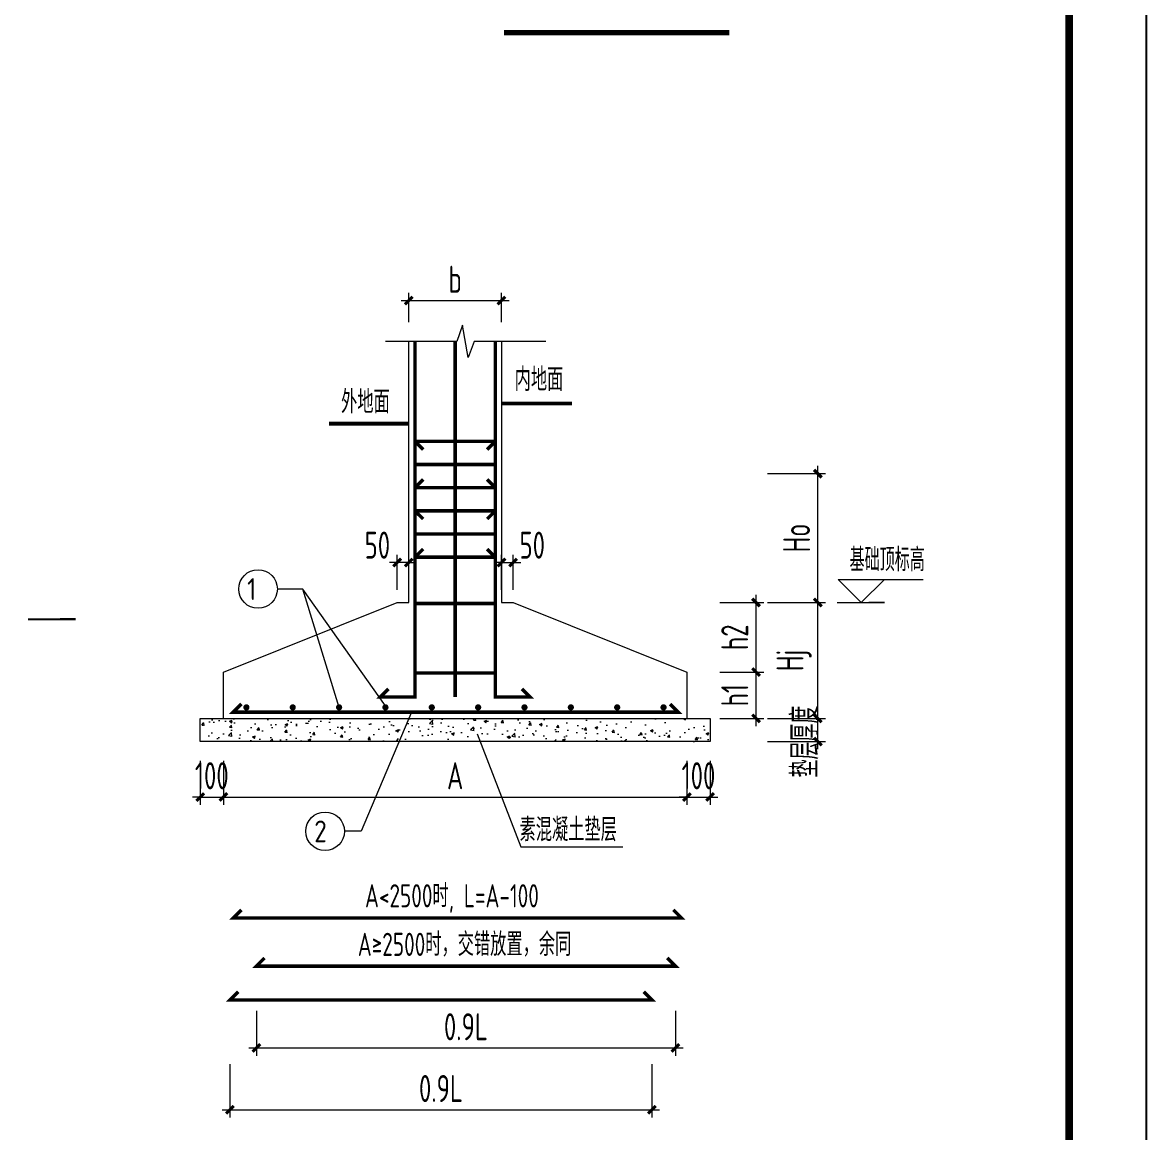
# Model space of a CAD drawing. Extents: x 5874492 to 7194610, y -939842 to -279257.
# Drawn here: x 6170968 to 6185519, y -579336 to -564962 of the extents above; entities that cross this region are included whole.
import ezdxf
from ezdxf.enums import TextEntityAlignment as Align

# ---------------------------------------------------------------- set-up
doc = ezdxf.new("R2010")
doc.units = 0
doc.header["$LTSCALE"] = 1000
doc.layers.add('$AUDIT_BAD_LAYER2', color=7, linetype='Continuous')
doc.layers.add('Y-云图图框', color=7, linetype='Continuous')
for name, color, linetype, lineweight in [('S-墙柱-WALL', 6, 'Continuous', 20), ('S-大样-HATCH', 251, 'Continuous', 20), ('S-大样-REIN', 1, 'Continuous', 20), ('S-大样-标高', 3, 'Continuous', 20), ('S-板-DIM', 3, 'Continuous', 20), ('S-轴网-标注', 3, 'Continuous', 20), ('S-通用-TEXT', 7, 'Continuous', 20), ('S-通用-THIN', 7, 'Continuous', 20)]:
    doc.layers.add(name, color=color, linetype=linetype, lineweight=lineweight)
doc.styles.add('_YT_Name', font='', dxfattribs={"width": 0.8})
doc.styles.add('_YT_Sign_Text', font='ros.shx', dxfattribs={"width": 0.8, "bigfont": 'hztxt.shx'})
doc.styles.get("Standard").update_dxf_attribs({"font": 'gbenor.shx', "bigfont": 'gbcbig.shx'})
doc.styles.add('TSSD_Dimension', font='tssdeng.shx', dxfattribs={"width": 0.7, "bigfont": 'tssdchn.shx'})
doc.styles.add('TSSD_Rein', font='tssdeng.shx', dxfattribs={"width": 0.7, "bigfont": 'hztxt.shx'})
doc.styles.get('_YT_Name').set_extended_font_data('SimHei')
doc.dimstyles.new('TSSD_20_100', dxfattribs={"dimtxt": 250, "dimasz": 100, "dimexe": 100, "dimexo": 250, "dimgap": 100, "dimtad": 1, "dimdec": 0, "dimlfac": 0.2, "dimzin": 0, "dimdsep": 46, "dimtxsty": 'TSSD_Dimension', "dimblk": 'ARCHTICK', "dimcen": 0, "dimdle": 100, "dimclrt": 7, "dimadec": 0, "dimazin": 0, "dimtfac": 1, "dimtdec": 0, "dimtix": 1, "dimtmove": 2, "dimatfit": 3, "dimfxl": 0, "dimtolj": 1, "dimtzin": 0, "dimarcsym": 0})

# ---------------------------------------------------------------- blocks, each defined once
blk = doc.blocks.new('_ArchTick')
at = {"color": 0, "linetype": 'ByBlock', "const_width": 0.4}
blk.add_lwpolyline([(-0.5, -0.5), (0.5, 0.5)], dxfattribs=at)
blk = doc.blocks.new('*D454')
at = {"layer": '$AUDIT_BAD_LAYER2', "color": 0, "lineweight": -2, "transparency": 16777216}
for p, q in [((-291864, 3082367), (-291297, 3082367)), ((-291397, 3081367), (-291397, 3082467)), ((-291864, 3081467), (-291297, 3081467))]:
    blk.add_line(p, q, dxfattribs=at)
at = {"layer": 'Defpoints', "color": 0, "transparency": 16777216}
for p in [(-292114, 3082367), (-291397, 3082367), (-292114, 3081467)]:
    blk.add_point(p, dxfattribs=at)
at = {"layer": '$AUDIT_BAD_LAYER2', "color": 0, "lineweight": -2, "transparency": 16777216, "xscale": 100, "yscale": 100, "zscale": 100}
for p, rotation in [((-291397, 3082367), 90), ((-291397, 3081467), 270)]:
    blk.add_blockref('_ArchTick', p, dxfattribs=dict(at, rotation=rotation))
at = {"layer": '$AUDIT_BAD_LAYER2', "color": 7, "transparency": 16777216, "insert": (-291672, 3081917), "char_height": 350, "attachment_point": 5, "rotation": 90, "style": 'TSSD_Dimension'}
blk.add_mtext('\\A1;h2', dxfattribs=at)
blk = doc.blocks.new('*D455')
at = {"layer": '$AUDIT_BAD_LAYER2', "color": 0, "lineweight": -2, "transparency": 16777216}
for p, q in [((-290597, 3080467), (-290597, 3080967)), ((-291247, 3080867), (-290497, 3080867)), ((-291247, 3080567), (-290497, 3080567))]:
    blk.add_line(p, q, dxfattribs=at)
at = {"layer": 'Defpoints', "color": 0, "transparency": 16777216}
for p in [(-291497, 3080867), (-290597, 3080867), (-291497, 3080567)]:
    blk.add_point(p, dxfattribs=at)
at = {"layer": '$AUDIT_BAD_LAYER2', "color": 0, "lineweight": -2, "transparency": 16777216, "xscale": 100, "yscale": 100, "zscale": 100}
for p, rotation in [((-290597, 3080867), 90), ((-290597, 3080567), 270)]:
    blk.add_blockref('_ArchTick', p, dxfattribs=dict(at, rotation=rotation))
at = {"layer": '$AUDIT_BAD_LAYER2', "color": 7, "transparency": 16777216, "insert": (-290762, 3080567), "char_height": 350, "attachment_point": 5, "rotation": 90, "style": 'TSSD_Dimension'}
blk.add_mtext('\\A1;垫层厚度', dxfattribs=at)
blk = doc.blocks.new('*D456')
at = {"layer": '$AUDIT_BAD_LAYER2', "color": 0, "lineweight": -2, "transparency": 16777216}
for p, q in [((-291247, 3082367), (-290497, 3082367)), ((-290597, 3080767), (-290597, 3082467)), ((-291247, 3080867), (-290497, 3080867))]:
    blk.add_line(p, q, dxfattribs=at)
at = {"layer": 'Defpoints', "color": 0, "transparency": 16777216}
for p in [(-291497, 3082367), (-290597, 3082367), (-291497, 3080867)]:
    blk.add_point(p, dxfattribs=at)
at = {"layer": '$AUDIT_BAD_LAYER2', "color": 0, "lineweight": -2, "transparency": 16777216, "xscale": 100, "yscale": 100, "zscale": 100}
for p, rotation in [((-290597, 3082367), 90), ((-290597, 3080867), 270)]:
    blk.add_blockref('_ArchTick', p, dxfattribs=dict(at, rotation=rotation))
at = {"layer": '$AUDIT_BAD_LAYER2', "color": 7, "transparency": 16777216, "insert": (-290905, 3081617), "char_height": 350, "attachment_point": 5, "rotation": 90, "style": 'TSSD_Dimension'}
blk.add_mtext('\\A1;Hj', dxfattribs=at)
blk = doc.blocks.new('*D457')
at = {"layer": '$AUDIT_BAD_LAYER2', "color": 0, "lineweight": -2, "transparency": 16777216}
for p, q in [((-290597, 3082267), (-290597, 3084136)), ((-291247, 3084036), (-290497, 3084036)), ((-291247, 3082367), (-290497, 3082367))]:
    blk.add_line(p, q, dxfattribs=at)
at = {"layer": 'Defpoints', "color": 0, "transparency": 16777216}
for p in [(-291497, 3084036), (-290597, 3084036), (-291497, 3082367)]:
    blk.add_point(p, dxfattribs=at)
at = {"layer": '$AUDIT_BAD_LAYER2', "color": 0, "lineweight": -2, "transparency": 16777216, "xscale": 100, "yscale": 100, "zscale": 100}
for p, rotation in [((-290597, 3084036), 90), ((-290597, 3082367), 270)]:
    blk.add_blockref('_ArchTick', p, dxfattribs=dict(at, rotation=rotation))
at = {"layer": '$AUDIT_BAD_LAYER2', "color": 7, "transparency": 16777216, "insert": (-290872, 3083202), "char_height": 350, "attachment_point": 5, "rotation": 90, "style": 'TSSD_Dimension'}
blk.add_mtext('\\A1;Ho', dxfattribs=at)
blk = doc.blocks.new('*D458')
at = {"layer": '$AUDIT_BAD_LAYER2', "color": 0, "lineweight": -2, "transparency": 16777216}
for p, q in [((-291864, 3081467), (-291297, 3081467)), ((-291397, 3080767), (-291397, 3081567)), ((-291864, 3080867), (-291297, 3080867))]:
    blk.add_line(p, q, dxfattribs=at)
at = {"layer": 'Defpoints', "color": 0, "transparency": 16777216}
for p in [(-292114, 3081467), (-291397, 3081467), (-292114, 3080867)]:
    blk.add_point(p, dxfattribs=at)
at = {"layer": '$AUDIT_BAD_LAYER2', "color": 0, "lineweight": -2, "transparency": 16777216, "xscale": 100, "yscale": 100, "zscale": 100}
for p, rotation in [((-291397, 3081467), 90), ((-291397, 3080867), 270)]:
    blk.add_blockref('_ArchTick', p, dxfattribs=dict(at, rotation=rotation))
at = {"layer": '$AUDIT_BAD_LAYER2', "color": 7, "transparency": 16777216, "insert": (-291672, 3081167), "char_height": 350, "attachment_point": 5, "rotation": 90, "style": 'TSSD_Dimension'}
blk.add_mtext('\\A1;h1', dxfattribs=at)
blk = doc.blocks.new('*D459')
at = {"layer": '$AUDIT_BAD_LAYER2', "color": 0, "lineweight": -2, "transparency": 16777216}
for p, q in [((-298592, 3080317), (-298592, 3079749)), ((-298292, 3080317), (-298292, 3079749)), ((-298592, 3079849), (-298692, 3079849)), ((-298592, 3079849), (-298292, 3079849)), ((-298292, 3079849), (-298192, 3079849))]:
    blk.add_line(p, q, dxfattribs=at)
at = {"layer": 'Defpoints', "color": 0, "transparency": 16777216}
for p in [(-298592, 3080567), (-298292, 3080567), (-298292, 3079849)]:
    blk.add_point(p, dxfattribs=at)
at = {"layer": '$AUDIT_BAD_LAYER2', "color": 0, "lineweight": -2, "transparency": 16777216, "xscale": 100, "yscale": 100, "zscale": 100}
blk.add_blockref('_ArchTick', (-298592, 3079849), dxfattribs=at)
at = {"layer": '$AUDIT_BAD_LAYER2', "color": 0, "lineweight": -2, "transparency": 16777216, "xscale": 100, "yscale": 100, "zscale": 100, "rotation": 180}
blk.add_blockref('_ArchTick', (-298292, 3079849), dxfattribs=at)
at = {"layer": '$AUDIT_BAD_LAYER2', "color": 7, "transparency": 16777216, "insert": (-298442, 3080124), "char_height": 350, "attachment_point": 5, "style": 'TSSD_Dimension'}
blk.add_mtext('\\A1;100', dxfattribs=at)
blk = doc.blocks.new('*D460')
at = {"layer": '$AUDIT_BAD_LAYER2', "color": 0, "lineweight": -2, "transparency": 16777216}
for p, q in [((-298292, 3080317), (-298292, 3079749)), ((-292292, 3080317), (-292292, 3079749)), ((-298392, 3079849), (-292192, 3079849))]:
    blk.add_line(p, q, dxfattribs=at)
at = {"layer": 'Defpoints', "color": 0, "transparency": 16777216}
for p in [(-298292, 3080567), (-292292, 3080567), (-292292, 3079849)]:
    blk.add_point(p, dxfattribs=at)
at = {"layer": '$AUDIT_BAD_LAYER2', "color": 0, "lineweight": -2, "transparency": 16777216, "xscale": 100, "yscale": 100, "zscale": 100, "rotation": 180}
blk.add_blockref('_ArchTick', (-298292, 3079849), dxfattribs=at)
at = {"layer": '$AUDIT_BAD_LAYER2', "color": 0, "lineweight": -2, "transparency": 16777216, "xscale": 100, "yscale": 100, "zscale": 100}
blk.add_blockref('_ArchTick', (-292292, 3079849), dxfattribs=at)
at = {"layer": '$AUDIT_BAD_LAYER2', "color": 7, "transparency": 16777216, "insert": (-295292, 3080124), "char_height": 350, "attachment_point": 5, "style": 'TSSD_Dimension'}
blk.add_mtext('\\A1;A', dxfattribs=at)
blk = doc.blocks.new('*D461')
at = {"layer": '$AUDIT_BAD_LAYER2', "color": 0, "lineweight": -2, "transparency": 16777216}
for p, q in [((-292292, 3080317), (-292292, 3079749)), ((-291992, 3080317), (-291992, 3079749)), ((-292292, 3079849), (-292392, 3079849)), ((-292292, 3079849), (-291992, 3079849)), ((-291992, 3079849), (-291892, 3079849))]:
    blk.add_line(p, q, dxfattribs=at)
at = {"layer": 'Defpoints', "color": 0, "transparency": 16777216}
for p in [(-292292, 3080567), (-291992, 3080567), (-291992, 3079849)]:
    blk.add_point(p, dxfattribs=at)
at = {"layer": '$AUDIT_BAD_LAYER2', "color": 0, "lineweight": -2, "transparency": 16777216, "xscale": 100, "yscale": 100, "zscale": 100}
blk.add_blockref('_ArchTick', (-292292, 3079849), dxfattribs=at)
at = {"layer": '$AUDIT_BAD_LAYER2', "color": 0, "lineweight": -2, "transparency": 16777216, "xscale": 100, "yscale": 100, "zscale": 100, "rotation": 180}
blk.add_blockref('_ArchTick', (-291992, 3079849), dxfattribs=at)
at = {"layer": '$AUDIT_BAD_LAYER2', "color": 7, "transparency": 16777216, "insert": (-292142, 3080124), "char_height": 350, "attachment_point": 5, "style": 'TSSD_Dimension'}
blk.add_mtext('\\A1;100', dxfattribs=at)
blk = doc.blocks.new('*D462')
at = {"layer": '$AUDIT_BAD_LAYER2', "color": 0, "lineweight": -2, "transparency": 16777216}
for p, q in [((-294692, 3082531), (-294692, 3082985)), ((-294542, 3082531), (-294542, 3082985)), ((-294692, 3082885), (-294792, 3082885)), ((-294692, 3082885), (-294542, 3082885)), ((-294542, 3082885), (-294442, 3082885))]:
    blk.add_line(p, q, dxfattribs=at)
at = {"layer": 'Defpoints', "color": 0, "transparency": 16777216}
for p in [(-294542, 3082885), (-294692, 3082281), (-294542, 3082281)]:
    blk.add_point(p, dxfattribs=at)
at = {"layer": '$AUDIT_BAD_LAYER2', "color": 0, "lineweight": -2, "transparency": 16777216, "xscale": 100, "yscale": 100, "zscale": 100}
blk.add_blockref('_ArchTick', (-294692, 3082885), dxfattribs=at)
at = {"layer": '$AUDIT_BAD_LAYER2', "color": 0, "lineweight": -2, "transparency": 16777216, "xscale": 100, "yscale": 100, "zscale": 100, "rotation": 180}
blk.add_blockref('_ArchTick', (-294542, 3082885), dxfattribs=at)
at = {"layer": '$AUDIT_BAD_LAYER2', "color": 7, "transparency": 16777216, "insert": (-294294, 3083110), "char_height": 350, "attachment_point": 5, "style": 'TSSD_Dimension'}
blk.add_mtext('\\A1;50', dxfattribs=at)
blk = doc.blocks.new('*D463')
at = {"layer": '$AUDIT_BAD_LAYER2', "color": 0, "lineweight": -2, "transparency": 16777216}
for p, q in [((-296042, 3082531), (-296042, 3082985)), ((-295892, 3082531), (-295892, 3082985)), ((-296042, 3082885), (-296142, 3082885)), ((-295892, 3082885), (-296042, 3082885)), ((-295892, 3082885), (-295792, 3082885))]:
    blk.add_line(p, q, dxfattribs=at)
at = {"layer": 'Defpoints', "color": 0, "transparency": 16777216}
for p in [(-296042, 3082885), (-296042, 3082281), (-295892, 3082281)]:
    blk.add_point(p, dxfattribs=at)
at = {"layer": '$AUDIT_BAD_LAYER2', "color": 0, "lineweight": -2, "transparency": 16777216, "xscale": 100, "yscale": 100, "zscale": 100}
blk.add_blockref('_ArchTick', (-296042, 3082885), dxfattribs=at)
at = {"layer": '$AUDIT_BAD_LAYER2', "color": 0, "lineweight": -2, "transparency": 16777216, "xscale": 100, "yscale": 100, "zscale": 100, "rotation": 180}
blk.add_blockref('_ArchTick', (-295892, 3082885), dxfattribs=at)
at = {"layer": '$AUDIT_BAD_LAYER2', "color": 7, "transparency": 16777216, "insert": (-296299, 3083110), "char_height": 350, "attachment_point": 5, "style": 'TSSD_Dimension'}
blk.add_mtext('\\A1;50', dxfattribs=at)
blk = doc.blocks.new('*D464')
at = {"layer": '$AUDIT_BAD_LAYER2', "color": 0, "lineweight": -2, "transparency": 16777216}
for p, q in [((-295992, 3086277), (-294592, 3086277)), ((-295892, 3085999), (-295892, 3086377)), ((-294692, 3085999), (-294692, 3086377))]:
    blk.add_line(p, q, dxfattribs=at)
at = {"layer": 'Defpoints', "color": 0, "transparency": 16777216}
for p in [(-294692, 3086277), (-295892, 3085749), (-294692, 3085749)]:
    blk.add_point(p, dxfattribs=at)
at = {"layer": '$AUDIT_BAD_LAYER2', "color": 0, "lineweight": -2, "transparency": 16777216, "xscale": 100, "yscale": 100, "zscale": 100, "rotation": 180}
blk.add_blockref('_ArchTick', (-295892, 3086277), dxfattribs=at)
at = {"layer": '$AUDIT_BAD_LAYER2', "color": 0, "lineweight": -2, "transparency": 16777216, "xscale": 100, "yscale": 100, "zscale": 100}
blk.add_blockref('_ArchTick', (-294692, 3086277), dxfattribs=at)
at = {"layer": '$AUDIT_BAD_LAYER2', "color": 7, "transparency": 16777216, "insert": (-295292, 3086552), "char_height": 350, "attachment_point": 5, "style": 'TSSD_Dimension'}
blk.add_mtext('\\A1;b', dxfattribs=at)
blk = doc.blocks.new('*D465')
at = {"layer": '$AUDIT_BAD_LAYER2', "color": 0, "lineweight": -2, "transparency": 16777216}
for p, q in [((-297865, 3077082), (-297865, 3076499)), ((-292441, 3077082), (-292441, 3076499)), ((-297965, 3076599), (-292341, 3076599))]:
    blk.add_line(p, q, dxfattribs=at)
at = {"layer": 'Defpoints', "color": 0, "transparency": 16777216}
for p in [(-297865, 3077332), (-292441, 3077332), (-292441, 3076599)]:
    blk.add_point(p, dxfattribs=at)
at = {"layer": '$AUDIT_BAD_LAYER2', "color": 0, "lineweight": -2, "transparency": 16777216, "xscale": 100, "yscale": 100, "zscale": 100, "rotation": 180}
blk.add_blockref('_ArchTick', (-297865, 3076599), dxfattribs=at)
at = {"layer": '$AUDIT_BAD_LAYER2', "color": 0, "lineweight": -2, "transparency": 16777216, "xscale": 100, "yscale": 100, "zscale": 100}
blk.add_blockref('_ArchTick', (-292441, 3076599), dxfattribs=at)
at = {"layer": '$AUDIT_BAD_LAYER2', "color": 7, "transparency": 16777216, "insert": (-295153, 3076874), "char_height": 350, "attachment_point": 5, "style": 'TSSD_Dimension'}
blk.add_mtext('\\A1;0.9L', dxfattribs=at)
blk = doc.blocks.new('*D466')
at = {"layer": '$AUDIT_BAD_LAYER2', "color": 0, "lineweight": -2, "transparency": 16777216}
for p, q in [((-298207, 3076390), (-298207, 3075699)), ((-292745, 3076390), (-292745, 3075699)), ((-298307, 3075799), (-292645, 3075799))]:
    blk.add_line(p, q, dxfattribs=at)
at = {"layer": 'Defpoints', "color": 0, "transparency": 16777216}
for p in [(-298207, 3076640), (-292745, 3076640), (-292745, 3075799)]:
    blk.add_point(p, dxfattribs=at)
at = {"layer": '$AUDIT_BAD_LAYER2', "color": 0, "lineweight": -2, "transparency": 16777216, "xscale": 100, "yscale": 100, "zscale": 100, "rotation": 180}
blk.add_blockref('_ArchTick', (-298207, 3075799), dxfattribs=at)
at = {"layer": '$AUDIT_BAD_LAYER2', "color": 0, "lineweight": -2, "transparency": 16777216, "xscale": 100, "yscale": 100, "zscale": 100}
blk.add_blockref('_ArchTick', (-292745, 3075799), dxfattribs=at)
at = {"layer": '$AUDIT_BAD_LAYER2', "color": 7, "transparency": 16777216, "insert": (-295476, 3076074), "char_height": 350, "attachment_point": 5, "style": 'TSSD_Dimension'}
blk.add_mtext('\\A1;0.9L', dxfattribs=at)
blk = doc.blocks.new('sdgfjhgfjhgfj')
at = {"color": 3}
blk.add_line((212662.7, -135281.2), (212462.7, -135281.2), dxfattribs=at)
blk.add_lwpolyline([(212050.9, -135281.2), (212662.7, -135281.2)], dxfattribs=at)
blk = doc.blocks.new('ECMCTK_A1+0.25_横_单行图名--0')
at = {"color": 4}
blk.add_lwpolyline([(0, 0), (1051, 0), (1051, 594), (0, 594)], close=True, dxfattribs=at)
at = {"const_width": 1}
blk.add_lwpolyline([(25, 10), (1041, 10), (1041, 584), (25, 584)], close=True, dxfattribs=at)
at = {"color": 80, "flags": 3}
for tag, height, p in [('YTHQINS', 3, (34.31, 585.5)), ('ECMCKEY', 3, (292.07, 288.23)), ('YTTQINS', 5.62, (1058.03, 12.81)), ('YTBARCODE_T1', 3, (883.66, 5.7)), ('YTFRAME', 3, (804.81, 4.27))]:
    blk.add_attdef(tag, text='', height=height, dxfattribs=at).set_placement(p, align=Align.MIDDLE_CENTER)
for tag, height, style, width, p in [('证书编号', 4, '_YT_Sign_Text', 0.8, (918.87, 43.81)), ('审查批准号', 4, '_YT_Sign_Text', 0.8, (971.06, 43.81)), ('工程号', 4, '_YT_Sign_Text', 0.5, (1014.08, 44.12)), ('设计单位', 6, '_YT_Name', 0.8, (833.75, 38.6)), ('建设单位', 4, '_YT_Sign_Text', 0.8, (944.96, 36.11)), ('阶段', 4, '_YT_Sign_Text', 0.8, (1014.08, 35.81)), ('项目号', 4, '_YT_Sign_Text', 0.5, (1032.08, 33.72)), ('项目名称', 4, '_YT_Sign_Text', 0.8, (944.96, 28.11)), ('专业', 4, '_YT_Sign_Text', 0.8, (1014.08, 27.31)), ('图纸编号', 4, '_YT_Sign_Text', 0.5, (1013.93, 19.36)), ('图纸名称', 4.5, '_YT_Name', 0.8, (945.39, 15.06)), ('出图比例', 4.2, '_YT_Sign_Text', 0.8, (891.82, 11.78)), ('日期', 4, '_YT_Sign_Text', 0.5, (1013.88, 12.13)), ('版本号', 4, '_YT_Sign_Text', 0.8, (1032.08, 13))]:
    blk.add_attdef(tag, text='', height=height, dxfattribs=dict(style=style, width=width)).set_placement(p, align=Align.CENTER)
at = {"style": '_YT_Sign_Text', "width": 0.8, "flags": 3}
for tag, p, height in [('[审定人]', (800.95, 27.81), 4.1), ('{审定人}', (815.87, 26.45), 6.24), ('[校对人]', (852.23, 27.82), 4.1), ('{校对人}', (868.35, 26.53), 6.24), ('{审核人}', (816.98, 18.44), 6.24), ('{设计人}', (868.48, 18.54), 6.24), ('[审核人]', (801.01, 19.76), 4.1), ('[设计人]', (852.47, 20.21), 4.1), ('{项目负责人}', (818.28, 10.72), 6.24), ('[项目负责人]', (800.78, 12.01), 4.1), ('[专业负责人]', (852.74, 11.77), 4.1), ('{专业负责人}', (868.58, 10.36), 6.24)]:
    blk.add_attdef(tag, p, '', height=height, dxfattribs=at)
at = {"color": 80, "flags": 3}
for tag, p in [('YTQRCODE', (761.04, 11.91)), ('YTBZSIT', (25, 10)), ('EXT_TK_LEFT', (25, 10))]:
    blk.add_attdef(tag, p, '', height=3, dxfattribs=at)
blk = doc.blocks.new('20180823.15260004')
at = {"layer": 'S-大样-HATCH'}
h = blk.add_hatch(dxfattribs=at)
h.set_pattern_fill('AR-CONC', color=256, scale=50, style=0)
h.set_pattern_definition([(50, (-386567.3, 77191.27), (358.6301, -31.37607), [37.5, -412.5]), (355, (-386567.3, 77191.27), (-69.37567, 376.09607), [30, -330]), (100.4514, (-386537.4, 77188.66), (289.2547, 344.71977), [31.8701, -350.57106]), (46.1842, (-386567.3, 77291.27), (533.6205, -82.7595), [56.25, -618.75]), (96.6356, (-386522.8, 77284.4), (467.33135, 487.05894), [47.80514, -525.8565]), (351.1842, (-386567.3, 77291.3), (467.331, 487.0593), [45, -495]), (21, (-386517.3, 77266.27), (298.45353, -201.30945), [37.5, -412.5]), (326, (-386517.3, 77266.27), (121.65767, 362.57502), [30, -330]), (71.4514, (-386492.42, 77249.5), (420.1113, 161.26525), [31.8701, -350.57106]), (37.5, (-386567.3, 77191.27), (6.079928, 166.446927), [0, -326, 0, -335, 0, -331.25]), (7.5, (-386567.3, 77191.27), (131.53477, 197.205856), [0, -191, 0, -318.5, 0, -126.25]), (327.5, (-386678.8, 77191.27), (266.91122, -11.277436), [0, -125, 0, -390, 0, -517.5]), (317.5, (-386728.8, 77191.27), (291.59308, 50.05249), [0, -162.5, 0, -259, 0, -367.5])])
h.paths.add_polyline_path([(100, 5168.3), (100, 4868.3), (2672.6, 4868.3), (2799.2, 5168.3)])
h.paths.add_polyline_path([(2799.2, 5168.3), (2672.6, 4868.3), (6700, 4868.3), (6700, 5168.3)])
for centre in [(848.6, 6843.6), (1716.4, 3706)]:
    blk.add_circle(centre, 250)
at = {"layer": 'S-墙柱-WALL'}
for points in [[(400, 5168.3), (400, 5768.3), (2650, 6668.3), (2800, 6668.3), (2800, 10050.3)], [(4000, 10050.3), (4000, 6668.3), (4150, 6668.3), (6400, 5768.3), (6400, 5168.3)], [(100, 5168.3), (6700, 5168.3), (6700, 4868.3), (100, 4868.3), (100, 5168.3)]]:
    blk.add_lwpolyline(points, dxfattribs=at)
at = {"layer": 'S-大样-REIN'}
for points in [[(2880, 10050.3, 45, 45, 0), (2880, 5444.9, 45, 45, 0), (2430, 5444.9, 45, 45, 0), (2536.1, 5550.9, 0, 0, 0)], [(3920, 10050.3, 45, 45, 0), (3920, 5444.9, 45, 45, 0), (4370, 5444.9, 45, 45, 0), (4263.9, 5550.9, 0, 0, 0)], [(633.2, 2688.6, 45, 45, 0), (527.1, 2582.5, 45, 45, 0), (6331.2, 2582.5, 45, 45, 0), (6225.2, 2688.6, 0, 0, 0)], [(932.6, 2066.3, 45, 45, 0), (826.6, 1960.2, 45, 45, 0), (6251.2, 1960.2, 45, 45, 0), (6145.1, 2066.3, 0, 0, 0)], [(5841, 1628.6, 45, 45, 0), (5947, 1522.5, 45, 45, 0), (485.2, 1522.5, 45, 45, 0), (591.3, 1628.6, 0, 0, 0)]]:
    blk.add_lwpolyline(points, format="xyseb", dxfattribs=at)
at = {"layer": 'S-大样-REIN', "const_width": 45}
for points in [[(3400, 5444.9), (3400, 10050.3)], [(2880, 8658.7), (2880, 8755.3), (2986.1, 8649.3)], [(2880, 8755.3), (3920, 8755.3)], [(3920, 8658.7), (3920, 8755.3), (3813.9, 8649.3)], [(2880, 8455.3), (3920, 8455.3)], [(2880, 8252), (2880, 8155.3), (2986.1, 8261.4)], [(2880, 8155.3), (3920, 8155.3)], [(3920, 8252), (3920, 8155.3), (3813.9, 8261.4)], [(2880, 7758.7), (2880, 7855.3), (2986.1, 7749.3)], [(2880, 7855.3), (3920, 7855.3)], [(3920, 7758.7), (3920, 7855.3), (3813.9, 7749.3)], [(2880, 7555.3), (3920, 7555.3)], [(2880, 7352), (2880, 7255.3), (2986.1, 7361.4)], [(2880, 7255.3), (3920, 7255.3)], [(3920, 7352), (3920, 7255.3), (3813.9, 7361.4)], [(2880, 6655.3), (3920, 6655.3)], [(2880, 5755.3), (3920, 5755.3)], [(633.2, 5354.4), (527.1, 5248.3), (6288.8, 5248.3), (6182.7, 5354.4)]]:
    blk.add_lwpolyline(points, dxfattribs=at)
at = {"layer": 'S-大样-REIN', "const_width": 40}
for points in [[(677.5, 5310.8, 1), (717.5, 5310.8, 1)], [(1277.5, 5310.8, 1), (1317.5, 5310.8, 1)], [(1877.5, 5310.8, 1), (1917.5, 5310.8, 1)], [(2477.5, 5310.8, 1), (2517.5, 5310.8, 1)], [(3077.5, 5310.8, 1), (3117.5, 5310.8, 1)], [(3677.5, 5310.8, 1), (3717.5, 5310.8, 1)], [(4277.5, 5310.8, 1), (4317.5, 5310.8, 1)], [(4877.5, 5310.8, 1), (4917.5, 5310.8, 1)], [(5477.5, 5310.8, 1), (5517.5, 5310.8, 1)], [(6077.5, 5310.8, 1), (6117.5, 5310.8, 1)]]:
    blk.add_lwpolyline(points, format="xyb", close=True, dxfattribs=at)
at = {"layer": 'S-大样-标高', "color": 3}
blk.add_line((8957.1, 6668.3), (8757.1, 6668.3), dxfattribs=at)
for points in [[(8957.1, 6968.3), (8657.1, 6668.3), (8357.1, 6968.3), (9456.3, 6968.3)], [(8345.3, 6668.3), (8957.1, 6668.3)]]:
    blk.add_lwpolyline(points, dxfattribs=at)
at = {"layer": 'S-轴网-标注'}
blk.add_line((2497.5, 5330.8), (1426.6, 6843.6), dxfattribs=at)
for points in [[(1897.5, 5310.8), (1426.6, 6843.6), (1098.6, 6843.6)], [(2833, 5248.3), (2182.3, 3706), (1966.4, 3706)]]:
    blk.add_lwpolyline(points, dxfattribs=at)
at = {"layer": 'S-通用-TEXT', "const_width": 50}
for points in [[(4000, 9245), (4912.1, 9245)], [(2800, 8985.5), (1767.8, 8985.5)]]:
    blk.add_lwpolyline(points, dxfattribs=at)
at = {"layer": 'S-通用-TEXT'}
blk.add_lwpolyline([(3683, 4967.1), (4251.7, 3506.9), (5569.4, 3506.9)], dxfattribs=at)
at = {"layer": 'S-通用-THIN'}
blk.add_lwpolyline([(4572.4, 10050.3), (3646.8, 10050.3), (3570.3, 9840.3), (3496.3, 10260.3), (3421.8, 10050.3), (2496.1, 10050.3)], dxfattribs=at)
at = {"layer": 'S-大样-标高', "color": 0, "style": 'TSSD_Rein', "width": 0.65}
blk.add_text('基础顶标高', height=300, dxfattribs=at).set_placement((8505.3, 7073.3))
at = {"layer": 'S-通用-TEXT', "style": 'TSSD_Rein', "width": 0.7}
for s, p in [('内地面', (4800.4, 9408.3)), ('素混凝土垫层', (5493.5, 3576.9))]:
    blk.add_text(s, height=300, dxfattribs=at).set_placement(p, align=Align.RIGHT)
for s, p in [('外地面', (1923.3, 9116.6)), ('A<2500时, L=A-100', (2232.9, 2721.2)), ('A≥2500时，交错放置，余同', (2139.7, 2092.2))]:
    blk.add_text(s, height=300, dxfattribs=at).set_placement(p)
at = {"layer": 'S-通用-TEXT'}
for s, p in [('1', (707.2, 6702.2)), ('2', (1575, 3564.6))]:
    blk.add_text(s, height=281.2, dxfattribs=at).set_placement(p)
at = {"layer": 'S-板-DIM'}
for base, p1, p2, text, picture, middle in [((4000, 10578.1), (2800, 10050.3), (4000, 10050.3), 'b', '*D464', (3400, 10853.1)), ((6400, 4150), (400, 4868.3), (6400, 4868.3), 'A', '*D460', (3400, 4425)), ((6251.2, 900), (826.6, 1632.8), (6251.2, 1632.8), '0.9L', '*D465', (3538.9, 1175)), ((5947, 100), (485.2, 941.5), (5947, 941.5), '0.9L', '*D466', (3216.1, 375))]:
    dim = blk.add_linear_dim(base=base, p1=p1, p2=p2, text=text, dimstyle='TSSD_20_100', override={"dimlfac": 0.333333}, dxfattribs=at)
    dim.commit()
    dim.dimension.update_dxf_attribs({"geometry": picture, "text_midpoint": middle, "insert": (298691.9, -3075698.8)})
for base, p1, p2, text, picture, middle in [((8095.3, 8337.7), (7195.3, 6668.3), (7195.3, 8337.7), 'Ho', '*D457', (7820.3, 7503)), ((7295.3, 6668.3), (6577.5, 5768.3), (6577.5, 6668.3), 'h2', '*D454', (7020.3, 6218.3)), ((8095.3, 6668.3), (7195.3, 5168.3), (7195.3, 6668.3), 'Hj', '*D456', (7786.7, 5918.3)), ((7295.3, 5768.3), (6577.5, 5168.3), (6577.5, 5768.3), 'h1', '*D458', (7020.3, 5468.3))]:
    dim = blk.add_linear_dim(base=base, p1=p1, p2=p2, angle=90, text=text, dimstyle='TSSD_20_100', override={"dimlfac": 0.333333}, dxfattribs=at)
    dim.commit()
    dim.dimension.update_dxf_attribs({"geometry": picture, "text_midpoint": middle, "insert": (298691.9, -3075698.8)})
for base, p1, p2, angle, text, picture, middle in [((2650, 7185.7), (2800, 6582), (2650, 6582), 180, '50', '*D463', (2392.8, 7410.7)), ((8095.3, 5168.3), (7195.3, 4868.3), (7195.3, 5168.3), 90, '垫层厚度', '*D455', (7930.3, 4868.3))]:
    dim = blk.add_linear_dim(base=base, p1=p1, p2=p2, angle=angle, text=text, dimstyle='TSSD_20_100', override={"dimlfac": 0.333333}, dxfattribs=at)
    dim.commit()
    dim.dimension.update_dxf_attribs({"geometry": picture, "text_midpoint": middle, "dimtype": 128, "insert": (298691.9, -3075698.8)})
dim = blk.add_linear_dim(base=(4150, 7185.7), p1=(4000, 6582), p2=(4150, 6582), text='50', dimstyle='TSSD_20_100', override={"dimlfac": 0.333333}, dxfattribs=at)
dim.commit()
dim.dimension.update_dxf_attribs({"geometry": '*D462', "text_midpoint": (4398.1, 7410.7), "dimtype": 128, "insert": (298691.9, -3075698.8)})
for base, p1, p2, picture, middle in [((400, 4150), (100, 4868.3), (400, 4868.3), '*D459', (250, 4425)), ((6700, 4150), (6400, 4868.3), (6700, 4868.3), '*D461', (6550, 4425))]:
    dim = blk.add_linear_dim(base=base, p1=p1, p2=p2, dimstyle='TSSD_20_100', override={"dimlfac": 0.333333}, dxfattribs=at)
    dim.commit()
    dim.dimension.update_dxf_attribs({"geometry": picture, "text_midpoint": middle, "insert": (298691.9, -3075698.8)})

msp = doc.modelspace()

# ---------------------------------------------------------------- linework, layer by layer
at = {"layer": 'S-通用-TEXT', "const_width": 70}
msp.add_lwpolyline([(6177201.9, -565094.1), (6180120.1, -565094.1)], dxfattribs=at)

# ---------------------------------------------------------------- block references
msp.add_blockref('sdgfjhgfjhgfj', (5958992.1, -437408.6))
at = {"layer": 'S-墙柱-WALL'}
msp.add_blockref('20180823.15260004', (6173169.2, -579141.7), dxfattribs=at)
msp.add_blockref('20180823.15260004', (6173169.2, -579141.7), dxfattribs=at)
at = {"layer": 'Y-云图图框', "xscale": 100, "yscale": 100, "zscale": 100}
msp.add_blockref('ECMCTK_A1+0.25_横_单行图名--0', (6080419, -594708.9), dxfattribs=at)

doc.saveas('drawing.dxf')
